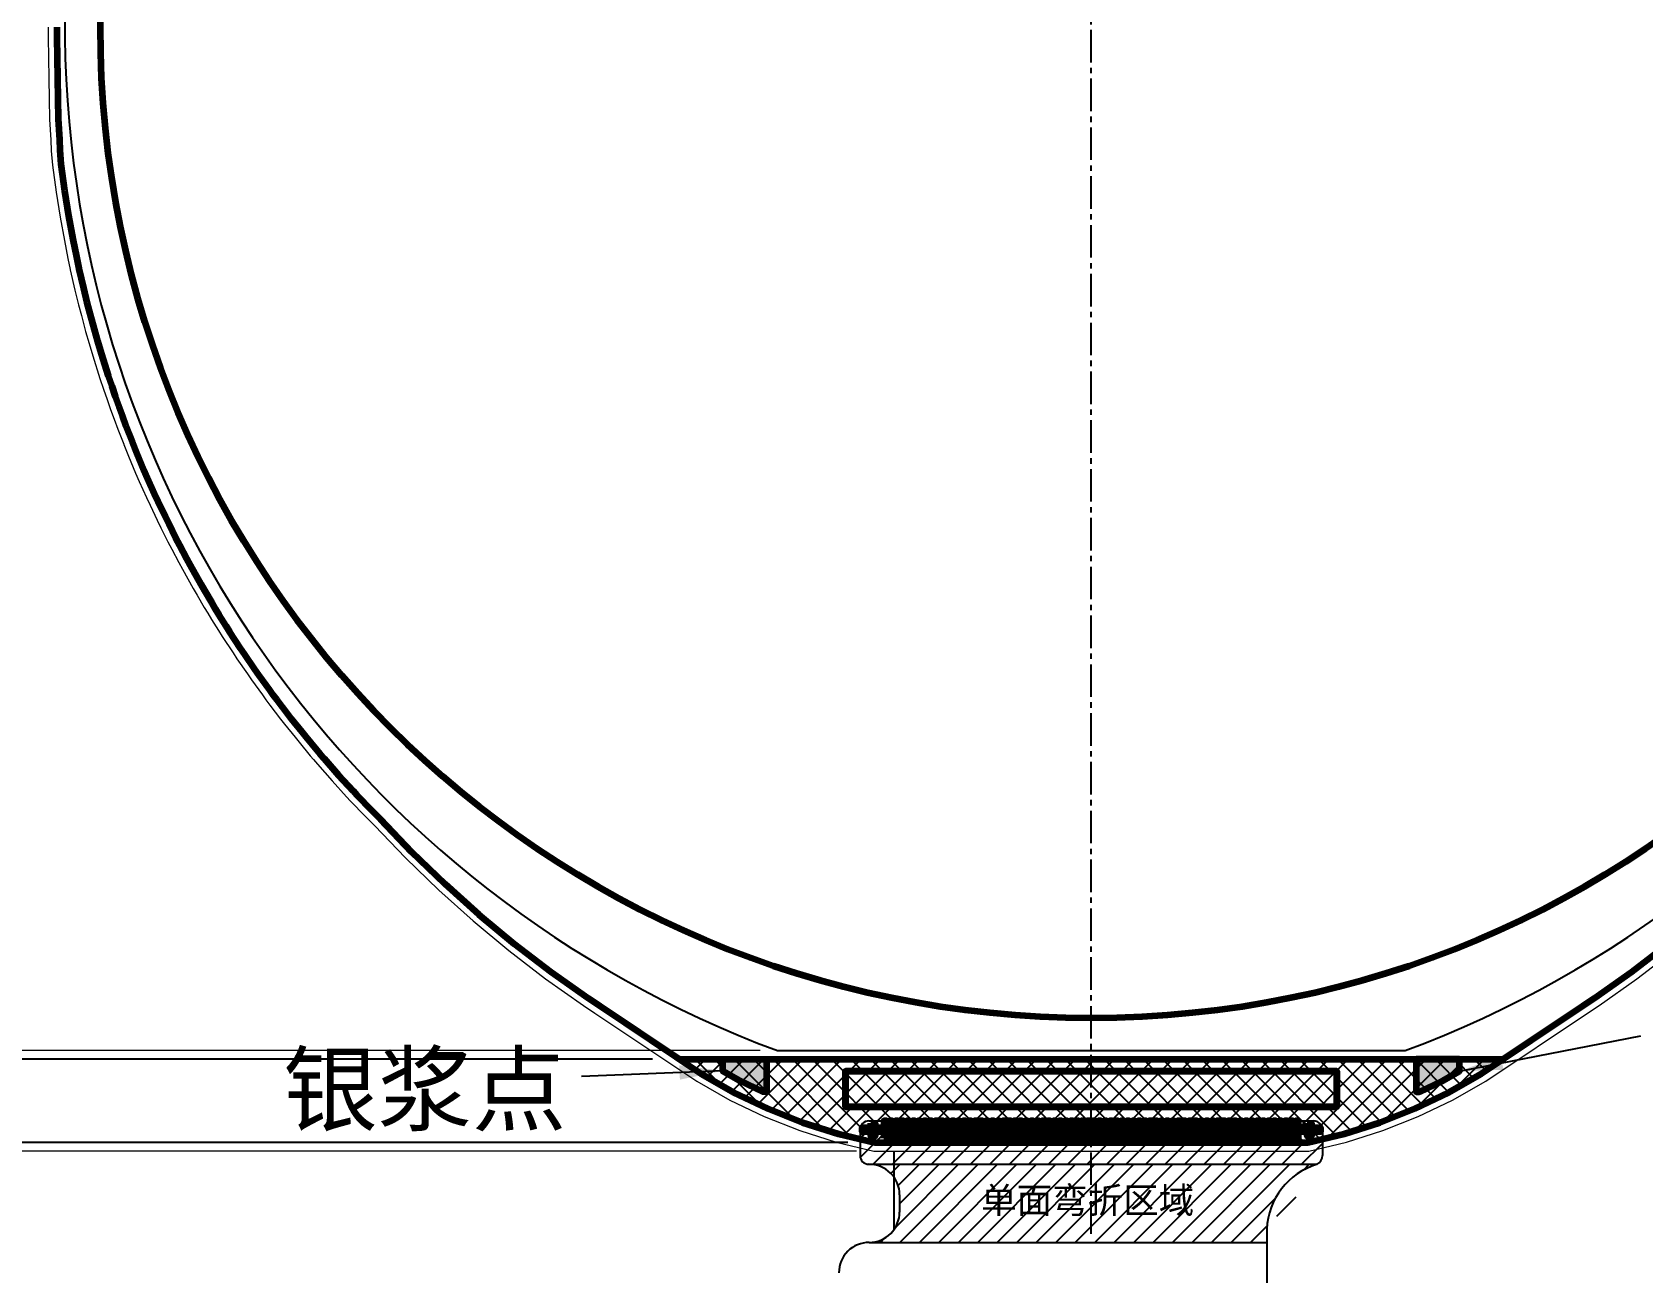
# Model space of a CAD drawing. Header units: millimetres. Extents: x 661 to 1565, y 210 to 444.
# Drawn here: x 994.83 to 1031.95, y 323.83 to 352.43 of the extents above; entities that cross this region are included whole.
import ezdxf

# ---------------------------------------------------------------- set-up
doc = ezdxf.new("R2010")
doc.units = ezdxf.units.MM
doc.linetypes.add('CENTER2', pattern=[1.125, 0.75, -0.125, 0.125, -0.125])
for name, color, linetype, lineweight in [('04.尺寸標註', 6, 'Continuous', 0), ('GATE.drawing', 3, 'Continuous', 100), ('LAYOUT.drawing', 140, 'Continuous', 100), ('OUTLINE.drawing', 190, 'Continuous', 100)]:
    doc.layers.add(name, color=color, linetype=linetype, lineweight=lineweight)
doc.layers.add('dim', color=3, linetype='Continuous')
doc.layers.add('FPC', color=33, linetype='Continuous')
doc.styles.get("Standard").update_dxf_attribs({"font": 'txt', "bigfont": 'gbcbig.shx'})
doc.styles.add('宋体', font='')
doc.styles.add('工程', font='gbenor.shx', dxfattribs={"width": 1.25, "bigfont": 'gbcbig.shx'})
doc.styles.get('宋体').set_extended_font_data('SimSun')
doc.dimstyles.get("Standard").update_dxf_attribs({"dimtxt": 0.18, "dimasz": 0.18, "dimexe": 0.18, "dimexo": 0.0625, "dimgap": 0.09, "dimtad": 0, "dimzin": 0, "dimdsep": 46, "dimtxsty": 'Standard', "dimcen": 0, "dimadec": 0, "dimazin": 0, "dimtfac": 1, "dimtofl": 0, "dimtmove": 0, "dimatfit": 3, "dimfxl": 0, "dimtolj": 1, "dimtzin": 0, "dimarcsym": 0})
doc.dimstyles.new('标准', dxfattribs={"dimtxt": 2, "dimasz": 1.8, "dimexe": 0.5, "dimexo": 0.4, "dimgap": 0.1, "dimtad": 1, "dimzin": 1, "dimdsep": 46, "dimtxsty": '工程', "dimblk": 'CLOSEDBLANK', "dimcen": 0.09, "dimclrd": 3, "dimclre": 3, "dimclrt": 3, "dimadec": 0, "dimazin": 0, "dimtfac": 1, "dimtofl": 0, "dimtmove": 0, "dimatfit": 3, "dimldrblk": 'CLOSEDBLANK', "dimfxl": 0, "dimtolj": 1, "dimlwd": 0, "dimlwe": 0, "dimarcsym": 0})
doc.dimstyles.new('标注', dxfattribs={"dimtxt": 1.2, "dimasz": 1, "dimexe": 0, "dimexo": 1, "dimgap": 0.2, "dimtad": 0, "dimrnd": 0.0005, "dimzin": 9, "dimdsep": 46, "dimtxsty": 'Standard', "dimcen": 0, "dimclrd": 3, "dimclre": 3, "dimclrt": 3, "dimadec": 0, "dimazin": 0, "dimtfac": 1, "dimtmove": 0, "dimatfit": 3, "dimfxl": 0, "dimlwd": -1, "dimlwe": -1, "dimarcsym": 0})

# ---------------------------------------------------------------- blocks, each defined once
blk = doc.blocks.new('*D129')
at = {"color": 7, "lineweight": 0, "transparency": 16777216}
for p, q in [((1018.841372311908, 376.5870473198112), (979.8169232125023, 376.5870473198112)), ((980.3169232125023, 375.5870473198112), (980.3169232125023, 327.6330463735856)), ((1013.826939368651, 326.6330463735856), (979.8169232125023, 326.6330463735856))]:
    blk.add_line(p, q, dxfattribs=at)
at = {"color": 7, "transparency": 16777216}
for points in [[(980.1502565458356, 375.5870473198112), (980.4835898791689, 375.5870473198112), (980.3169232125023, 376.5870473198112)], [(980.1502565458356, 327.6330463735856), (980.4835898791689, 327.6330463735856), (980.3169232125023, 326.6330463735856)]]:
    blk.add_solid(points, dxfattribs=at)
at = {"layer": 'Defpoints', "color": 0, "transparency": 16777216}
for p in [(1019.241372311908, 376.5870473198112), (980.3169232125023, 326.6330463735856), (1014.226939368651, 326.6330463735856)]:
    blk.add_point(p, dxfattribs=at)
at = {"color": 7, "transparency": 16777216, "insert": (978.8616159499323, 351.6100468466985), "char_height": 1.5, "attachment_point": 5, "rotation": 90, "style": '宋体'}
blk.add_mtext('\\A1;49.95%%P0.15(LCM)', dxfattribs=at)
blk = doc.blocks.new('_ClosedBlank')
at = {"color": 0, "linetype": 'ByBlock', "lineweight": -2}
for p, q in [((-1, 0.1666666666666666), (0, 0)), ((-1, 0.1666666666666666), (-1, -0.1666666666666666)), ((0, 0), (-1, -0.1666666666666666))]:
    blk.add_line(p, q, dxfattribs=at)
blk = doc.blocks.new('*D131')
at = {"color": 7, "lineweight": 0, "transparency": 16777216}
for p, q in [((1013.826939368651, 326.6330463735856), (987.3232567877366, 326.6330463735856)), ((987.8232567877366, 325.6330463735856), (987.8232567877366, 277.6291303490347)), ((1015.696801692234, 276.6291303490347), (987.3232567877366, 276.6291303490347))]:
    blk.add_line(p, q, dxfattribs=at)
at = {"color": 7, "transparency": 16777216}
for points in [[(987.6565901210699, 325.6330463735856), (987.9899234544032, 325.6330463735856), (987.8232567877366, 326.6330463735856)], [(987.6565901210699, 277.6291303490347), (987.9899234544032, 277.6291303490347), (987.8232567877366, 276.6291303490347)]]:
    blk.add_solid(points, dxfattribs=at)
at = {"layer": 'Defpoints', "color": 0, "transparency": 16777216}
for p in [(1014.226939368651, 326.6330463735856), (987.8232567877366, 276.6291303490347), (1016.096801692234, 276.6291303490347)]:
    blk.add_point(p, dxfattribs=at)
at = {"color": 7, "transparency": 16777216, "insert": (986.352865726284, 301.6310883613101), "char_height": 1.5, "attachment_point": 5, "rotation": 90, "style": '宋体'}
blk.add_mtext('\\A1;{\\H1.2x;50.00%%P0.3}', dxfattribs=at)
blk = doc.blocks.new('*D133')
at = {"color": 7, "lineweight": 0, "transparency": 16777216}
for p, q in [((1018.841372311908, 376.2070923844838), (991.7949897586806, 376.2070923844838)), ((992.2949897586806, 375.2070923844838), (992.2949897586806, 329.9531639998046)), ((1011.605617437547, 328.9531639998046), (991.7949897586806, 328.9531639998046))]:
    blk.add_line(p, q, dxfattribs=at)
at = {"color": 7, "transparency": 16777216}
for points in [[(992.1283230920139, 375.2070923844838), (992.4616564253472, 375.2070923844838), (992.2949897586806, 376.2070923844838)], [(992.1283230920139, 329.9531639998046), (992.4616564253472, 329.9531639998046), (992.2949897586806, 328.9531639998046)]]:
    blk.add_solid(points, dxfattribs=at)
at = {"layer": 'Defpoints', "color": 0, "transparency": 16777216}
for p in [(1019.241372311908, 376.2070923844838), (992.2949897586806, 328.9531639998046), (1012.005617437547, 328.9531639998046)]:
    blk.add_point(p, dxfattribs=at)
at = {"color": 7, "transparency": 16777216, "insert": (991.0307439486246, 351.892830075918), "char_height": 1.2, "attachment_point": 5, "rotation": 90, "style": '宋体'}
blk.add_mtext('\\A1;47.25%%P0.2(POL)', dxfattribs=at)
blk = doc.blocks.new('*D136')
at = {"layer": '04.尺寸標註', "color": 7, "lineweight": -2, "transparency": 16777216}
for p, q in [((1018.616372311908, 376.3870463735855), (983.8950694078914, 376.3870463735855)), ((985.1450694078914, 375.3870463735855), (985.1450694078914, 327.8330463735855)), ((1013.625932311907, 326.8330463735855), (983.8950694078914, 326.8330463735855))]:
    blk.add_line(p, q, dxfattribs=at)
at = {"layer": '04.尺寸標註', "color": 7, "transparency": 16777216}
for points in [[(984.9784027412247, 375.3870463735855), (985.311736074558, 375.3870463735855), (985.1450694078914, 376.3870463735855)], [(984.9784027412247, 327.8330463735855), (985.311736074558, 327.8330463735855), (985.1450694078914, 326.8330463735855)]]:
    blk.add_solid(points, dxfattribs=at)
at = {"layer": 'Defpoints', "color": 0, "transparency": 16777216}
for p in [(1019.241372311908, 376.3870463735855), (985.1450694078914, 326.8330463735855), (1014.250932311907, 326.8330463735855)]:
    blk.add_point(p, dxfattribs=at)
at = {"layer": '04.尺寸標註', "color": 7, "transparency": 16777216, "insert": (983.5647621453214, 351.5680583406244), "char_height": 1.5, "attachment_point": 5, "rotation": 90, "style": '宋体'}
blk.add_mtext('49.55%%P0.1(TFT)', dxfattribs=at)
blk = doc.blocks.new('*D137')
at = {"layer": '04.尺寸標註', "color": 7, "lineweight": -2, "transparency": 16777216}
for p, q in [((1018.616372311908, 376.3870463735855), (987.5453897898427, 376.3870463735855)), ((988.7953897898427, 330.2530463735855), (988.7953897898427, 374.8870463735855)), ((1009.126657571852, 328.7530463735855), (987.5453897898427, 328.7530463735855))]:
    blk.add_line(p, q, dxfattribs=at)
at = {"layer": '04.尺寸標註', "color": 7, "transparency": 16777216}
for points in [[(988.5453897898427, 374.8870463735855), (989.0453897898427, 374.8870463735855), (988.7953897898427, 376.3870463735855)], [(988.5453897898427, 330.2530463735855), (989.0453897898427, 330.2530463735855), (988.7953897898427, 328.7530463735855)]]:
    blk.add_solid(points, dxfattribs=at)
at = {"layer": 'Defpoints', "color": 0, "transparency": 16777216}
for p in [(988.7953897898427, 376.3870463735855), (1019.241372311908, 376.3870463735855), (1009.751657571852, 328.7530463735855)]:
    blk.add_point(p, dxfattribs=at)
at = {"layer": '04.尺寸標註', "color": 7, "transparency": 16777216, "insert": (987.2150825272728, 352.7475583416719), "char_height": 1.5, "attachment_point": 5, "rotation": 90, "style": '宋体'}
blk.add_mtext('47.63(CF)', dxfattribs=at)
blk = doc.blocks.new('fpc_mark')
at = {"layer": 'GATE.drawing', "color": 3, "linetype": 'Continuous', "lineweight": 100}
blk.add_lwpolyline([(0.20138, 0.2459), (0.30138, 0.2459), (0.30138, 0.1459), (0.50138, 0.1459), (0.50138, 0.0459), (0.30138, 0.0459), (0.30138, -0.0541), (0.20138, -0.0541), (0.20138, 0.0459), (0.00138, 0.0459), (0.00138, 0.1459), (0.20138, 0.1459)], close=True, dxfattribs=at)

msp = doc.modelspace()

# ---------------------------------------------------------------- hatches: boundary and pattern name
for points in [[(1010.751662311908, 328.4798163735856), (1011.143712311909, 328.2576463735858), (1011.673352311908, 328.0030463735855), (1011.751662311908, 328.0030463735855), (1011.751662311908, 328.7530463735855), (1010.751662311908, 328.7530463735855)], [(1026.731082311907, 328.0030463735855), (1026.809392311907, 328.0030463735855), (1027.339032311907, 328.2576463735855), (1027.731082311907, 328.4798163735855), (1027.731082311907, 328.7530463735855), (1026.731082311907, 328.7530463735855)]]:
    msp.add_hatch(color=2).paths.add_polyline_path(points)
at = {"layer": 'dim'}
h = msp.add_hatch(dxfattribs=at)
h.set_pattern_fill('ANSI37', scale=0.1, style=0)
h.set_pattern_definition([(45, (-57.07602424140168, -11.2673129693807), (-0.2245064030267288, 0.2245064030267289), []), (135, (-57.07602424140168, -11.2673129693807), (-0.2245064030267289, -0.2245064030267288), [])])
edge = h.paths.add_edge_path()
edge.add_line((1009.751657571852, 328.7530463735855), (1028.731082311907, 328.7530463735855))
edge.add_arc((1016.802429848348, 339.0438753252682), 12.47455343351852, 235.582984395283, 258.1976510388391)
edge.add_line((1014.250932311905, 326.8330463735862), (1024.231812311911, 326.8330463735865))
edge.add_arc((1021.64943086703, 339.1162477433484), 12.55172218530143, 281.8727752933423, 304.3465892725349)
h = msp.add_hatch(dxfattribs=at)
h.set_pattern_fill('ANSI31', color=30, scale=0.1, style=0)
h.set_pattern_definition([(45, (-57.07602424140168, -11.2673129693807), (-0.2245064030267288, 0.2245064030267289), [])])
edge = h.paths.add_edge_path()
edge.add_line((1014.111375758598, 327.3330605890545), (1024.383992371826, 327.3326618091932))
edge.add_arc((1014.111375758598, 327.1330605890544), 0.2, 90.00000000002603, 180.0000000000326)
edge.add_line((1013.911375758598, 327.1326537587641), (1013.911375758598, 326.5326765276944))
edge.add_arc((1014.111375758598, 326.5326765276944), 0.2, 179.9999999999674, 269.9999999999739)
edge.add_line((1014.111750578805, 326.3326765276943), (1023.586653970059, 326.3326762009945))
edge.add_line((1023.586654774061, 326.332676200995), (1024.445868731863, 326.332676463425))
edge.add_arc((1024.339472654876, 326.5388157793824), 0.2319774617967958, 297.2999214754977, 358.4834980002181)
edge.add_line((1024.571368865217, 327.1326537587641), (1024.571368865217, 326.5326765276944))
edge.add_arc((1024.371368865217, 327.1330605890544), 0.2, 359.9999999999674, 449.999999999974)
h = msp.add_hatch(dxfattribs=at)
h.set_pattern_fill('ANSI31', scale=0.1, style=0)
h.set_pattern_definition([(45, (1.064614164935961, -24.24514178294868), (-0.2245064030267288, 0.2245064030267289), [])])
edge = h.paths.add_edge_path()
edge.add_line((1014.111750578805, 326.3326765276943), (1023.586653970059, 326.3326762009945))
edge.add_arc((1014.122993663035, 325.6326126954966), 0.7001541088178348, 0.005223624126632698, 90.92009595444301)
edge.add_line((1014.823147768943, 325.6326765281544), (1014.823147768943, 325.23267652674))
edge.add_arc((1014.123147769897, 325.2326765262455), 0.6999999990454739, 269.9999999595364, 360.0000000404766)
edge.add_line((1014.123147769403, 324.5326765272001), (1023.284987323261, 324.5332527462346))
edge.add_line((1023.285150750363, 324.8380335484209), (1023.284987019743, 324.5326867039198))
edge.add_arc((1024.921577576297, 324.7652280621048), 1.638045602379227, 106.8826506979027, 177.4525606893499)
edge.add_line((1023.586654774061, 326.332676200995), (1024.445868731863, 326.332676463425))
h.paths.add_polyline_path([(1016.552713894361, 325.9544231581123), (1021.92422227425, 325.9544231581123), (1021.92422227425, 324.8633617055984), (1016.552713894361, 324.8633617055984)], flags=24)

# ---------------------------------------------------------------- linework, layer by layer
at = {"color": 1, "linetype": 'CENTER2'}
msp.add_line((1019.241372311908, 324.7311090679678), (1019.241372311908, 376.3870463735855), dxfattribs=at)
at = {"color": 6}
msp.add_line((1012.005617437545, 328.9531639998057), (1026.47712718627, 328.9531639998056), dxfattribs=at)
at = {"color": 30, "linetype": 'Continuous'}
for p, q in [((1013.911375758598, 327.1326537587641), (1013.911375758598, 326.5326765276944)), ((1024.571368865217, 327.1326537587641), (1024.571368865217, 326.5326765276944)), ((1014.823147768943, 325.6326765281544), (1014.823147768943, 325.23267652674))]:
    msp.add_line(p, q, dxfattribs=at)
at = {"color": 6}
for centre, radius, start, end in [((1019.241372311908, 352.5438923844837), 23.6632, 359.4362865671836, 180.5637134328164), ((1020.833240750748, 352.6159329767267), 25.25576308518412, 180.6916082678306, 249.5414865256301), ((1017.64951306442, 352.6159265129689), 25.25575381647999, 290.4584990633067, 359.3084061432389)]:
    msp.add_arc(centre, radius, start, end, dxfattribs=at)
at = {"color": 30, "ltscale": 5}
for centre, radius, start, end in [((1014.111375758598, 327.1330605890544), 0.2, 90.00000000002606, 180.0000000000326), ((1024.371368865217, 327.1330605890544), 0.2, 359.9999999999674, 89.99999999997395), ((1014.111375758598, 326.5326765276944), 0.2, 179.9999999999674, 269.9999999999739), ((1024.339472654876, 326.5388157793824), 0.2319774617967958, 297.2999214755012, 358.4834980002181)]:
    msp.add_arc(centre, radius, start, end, dxfattribs=at)
at = {"layer": 'dim', "color": 30}
for p, q in [((1014.111375758598, 327.3330605890545), (1024.383992371826, 327.3326618091932)), ((1014.111750578805, 326.3326765276943), (1023.586653970059, 326.3326762009945)), ((1023.586654774061, 326.332676200995), (1024.445868731863, 326.332676463425)), ((1014.123147769403, 324.5326765272001), (1023.284987323261, 324.5332527462346)), ((1023.285150750363, 324.8380335484209), (1023.284987019743, 324.5326867039198)), ((1023.284987019743, 324.5326867039198), (1023.284987019743, 319.49024804409))]:
    msp.add_line(p, q, dxfattribs=at)
at = {"layer": 'dim', "color": 32, "ltscale": 3}
msp.add_line((1014.690030682676, 326.6330463735856), (1014.690030688913, 324.8220139460266), dxfattribs=at)
at = {"layer": 'dim', "color": 30}
for centre, radius, start, end in [((1014.122993663035, 325.6326126954966), 0.7001541088178348, 0.005223624126632712, 90.92009595444303), ((1024.921577576297, 324.7652280621048), 1.638045602379227, 106.8826506979028, 177.4525606893496), ((1014.123147769897, 325.2326765262455), 0.6999999990454739, 269.9999999595364, 4.047660398717807e-08), ((1014.123148582538, 323.8326765281556), 0.6999999990454739, 89.99999995953642, 180.0000000404799)]:
    msp.add_arc(centre, radius, start, end, dxfattribs=at)
at = {"layer": 'GATE.drawing', "color": 2, "linetype": 'Continuous', "lineweight": 100}
for points in [[(1011.751662311908, 328.7530463735855), (1011.751662311908, 328.0030463735855), (1011.673352311908, 328.0030463735855), (1011.143712311908, 328.2576463735855), (1010.751662311908, 328.4798163735855), (1010.751662311908, 328.7530463735855)], [(1026.731082311907, 328.7530463735855), (1026.731082311907, 328.0030463735855), (1026.809392311907, 328.0030463735855), (1027.339032311907, 328.2576463735855), (1027.731082311907, 328.4798163735855), (1027.731082311907, 328.7530463735855)]]:
    msp.add_lwpolyline(points, close=True, dxfattribs=at)
at = {"layer": 'LAYOUT.drawing', "color": 7, "linetype": 'Continuous', "lineweight": 9}
for points in [[(995.1993723119076, 352.5455644232371), (995.1993723119076, 352.3085667556928), (995.2023502272143, 351.8355996077746), (995.2082960328892, 351.362672430259), (995.2172197964828, 350.8897931734086), (995.2291758909168, 350.4148128961256), (995.2542927474215, 349.9420745526225), (995.2637333042378, 349.6922192143216), (995.2928245452485, 349.3611621277923), (995.3776022360144, 348.7369571711297), (995.470020702501, 348.1626078532269), (995.5692862771398, 347.6216250678424), (995.6512658175966, 347.2084409255456), (995.7058523119076, 346.9589066451225), (995.7058523119076, 346.9513499253497), (995.8147202601542, 346.4835702927197), (995.8970468688417, 346.1442402605866), (995.9628400150616, 345.8946925794342), (996.0609971758956, 345.5281814533), (996.1421598677987, 345.2496790567514), (996.2252901768147, 344.9649516129815), (996.3894198060439, 344.4459299520836), (996.4718663742951, 344.2016572758105), (996.5539837581396, 343.9611296943186), (996.636698494608, 343.7277419150192), (996.7189377365282, 343.5037618073969), (996.8011493861827, 343.2804065093287), (996.9392169011248, 342.9292288489191), (996.9405486526762, 342.9241802998559), (997.0489768183058, 342.655557924793), (997.2132737829761, 342.2641522653002), (997.2979370582095, 342.0701394201324), (997.4613954658162, 341.7043652634086), (997.5459306674122, 341.5228932618971), (997.7100024596396, 341.1771831259305), (997.7955625605064, 341.0031687563854), (997.9571924270558, 340.6818084229492), (998.0436790735041, 340.5135420929036), (998.2088527200667, 340.2030545938879), (998.2920938175826, 340.0467773307901), (998.5400997846234, 339.6052737515805), (998.6275517082627, 339.453818774673), (998.796102374246, 339.1693155252806), (998.8752654051546, 339.0355841714759), (998.9640706320215, 338.8923783917273), (999.1226723030964, 338.6381249392335), (999.2105639138995, 338.4978857462259), (999.4579164355023, 338.1209494226028), (999.5470220870102, 337.9863220748279), (999.7893171766464, 337.6350670693376), (999.8821110176177, 337.5013335757473), (1000.133381411339, 337.1544502155094), (1000.217803845265, 337.0377817203693), (1000.307815834025, 336.9191535555792), (1000.553151403952, 336.5963403255722), (1000.644440307836, 336.479907860914), (1000.887348999175, 336.175200886706), (1000.979943586942, 336.0602450209415), (1001.239696869021, 335.7494732571077), (1001.315005884398, 335.659319273203), (1001.407476878937, 335.5521550097936), (1001.74151307111, 335.1708032278428), (1002.077218454721, 334.8050061546139), (1002.169198843106, 334.7058118176266), (1002.504349354715, 334.3572400043711), (1002.597560080954, 334.2617595694672), (1002.715767169696, 334.1444279414059), (1003.433682110464, 333.3962139642388), (1004.200960684843, 332.6546976605592), (1004.995672613366, 331.9426706593986), (1005.816680272466, 331.2611194901847), (1006.662816442377, 330.6110403674639), (1007.532881145509, 329.9933408566674), (1007.799991146151, 329.8184786262626), (1010.147538106025, 328.2474637419841), (1010.911879896611, 327.8143153829515), (1011.703351319947, 327.4338616316484), (1012.520254218459, 327.1108097408629), (1013.35714166793, 326.8447836666368), (1014.226939368651, 326.6330463735856), (1015.690030682677, 326.6330463735856)], [(1015.690030682677, 326.6330463735856), (1024.255805255164, 326.6330463735856), (1025.125602955886, 326.8447836666368), (1025.962490405356, 327.1108097408629), (1026.779393303868, 327.4338616316484), (1027.570864727204, 327.8143153829515), (1028.335206517791, 328.2474637419841), (1030.682753477664, 329.8184786262626), (1030.949863478306, 329.9933408566674), (1031.819928181439, 330.6110403674639), (1032.666064351349, 331.2611194901847)]]:
    msp.add_lwpolyline(points, dxfattribs=at)
at = {"layer": 'LAYOUT.drawing', "color": 4, "linetype": 'Continuous', "lineweight": 100}
for points in [[(995.3993723119077, 352.5452563735856), (995.3993723119077, 352.3091963735855), (995.4023423119077, 351.8374863735856), (995.4082723119075, 351.3658163735856), (995.4171723119075, 350.8941963735855), (995.4290423119076, 350.4226363735856), (995.4540923119075, 349.9511563735855), (995.4634023119077, 349.7047563735856), (995.4916423119075, 349.3833863735856), (995.5754523119074, 348.7663063735856), (995.6671323119074, 348.1965463735856), (995.7657423119074, 347.6591363735856), (995.8470623119076, 347.2492763735856), (995.9058523119077, 346.9805263735855), (995.9058523119077, 346.9743163735855), (996.0093023119075, 346.5298163735856), (996.0909423119076, 346.1933163735856), (996.1561323119074, 345.9460563735856), (996.2536223119075, 345.5820363735856), (996.3341723119077, 345.3056363735855), (996.4166523119075, 345.0231363735856), (996.5795323119075, 344.5080663735856), (996.6612523119074, 344.2659463735856), (996.7428823119076, 344.0268463735856), (996.8248323119076, 343.7956163735856), (996.9066823119076, 343.5726963735855), (996.9880823119076, 343.3515463735856), (997.1296223119075, 342.9915363735856), (997.1307223119074, 342.9873663735855), (997.2339223119075, 342.7316963735855), (997.3971423119076, 342.3428563735856), (997.4808923119074, 342.1509363735856), (997.6433523119074, 341.7873963735855), (997.7269223119076, 341.6079963735855), (997.8900923119074, 341.2641863735856), (997.9746423119075, 341.0922263735856), (998.1354723119075, 340.7724563735856), (998.2209123119076, 340.6062263735856), (998.3854223119076, 340.2969863735855), (998.4675623119076, 340.1427763735856), (998.7138923119076, 339.7042563735856), (998.8001923119075, 339.5547963735856), (998.9681723119077, 339.2712563735856), (999.0463223119075, 339.1392363735856), (999.1339023119076, 338.9980063735856), (999.2922523119075, 338.7441563735856), (999.3789223119074, 338.6058663735856), (999.6249123119076, 338.2310063735856), (999.7127423119075, 338.0983063735856), (999.9537923119076, 337.7488563735855), (1000.045272311908, 337.6170163735856), (1000.295352311907, 337.2717763735855), (1000.378502311908, 337.1568663735856), (1000.467142311908, 337.0400463735855), (1000.711472311908, 336.7185563735856), (1000.801332311908, 336.6039463735855), (1001.043422311908, 336.3002663735855), (1001.134562311908, 336.1871163735855), (1001.393152311907, 335.8777363735856), (1001.467472311908, 335.7887663735856), (1001.558412311908, 335.6833763735855), (1001.890432311907, 335.3043263735855), (1002.224222311908, 334.9406163735856), (1002.314622311907, 334.8431263735856), (1002.647992311908, 334.4964063735856), (1002.739572311908, 334.4025963735856), (1002.858392311907, 334.2846563735855), (1003.575382311908, 333.5374063735856), (1004.337232311908, 332.8011363735855), (1005.126322311907, 332.0941463735856), (1005.941522311907, 331.4174163735856), (1006.781672311907, 330.7719363735856), (1007.645582311907, 330.1586063735855), (1007.910382311908, 329.9852563735855), (1010.252602311908, 328.4178063735855), (1011.004612311908, 327.9916463735855), (1011.783552311907, 327.6172163735856), (1012.587402311907, 327.2993263735855), (1013.411152311907, 327.0374763735855), (1014.250932311907, 326.8330463735855), (1024.231812311908, 326.8330463735855), (1025.071592311907, 327.0374763735855), (1025.895342311907, 327.2993263735855), (1026.699192311908, 327.6172163735856), (1027.478132311907, 327.9916463735855), (1028.230142311907, 328.4178063735855), (1030.572362311907, 329.9852563735855), (1030.837162311907, 330.1586063735855), (1031.701072311907, 330.7719363735856), (1032.541222311907, 331.4174163735856)], [(995.3993723119077, 352.5452563735856), (995.3993723119077, 352.3091963735855), (995.4023423119077, 351.8374863735856), (995.4082723119075, 351.3658163735856), (995.4171723119075, 350.8941963735855), (995.4290423119076, 350.4226363735856), (995.4540923119075, 349.9511563735855), (995.4634023119077, 349.7047563735856), (995.4916423119075, 349.3833863735856), (995.5754523119074, 348.7663063735856), (995.6671323119074, 348.1965463735856), (995.7657423119074, 347.6591363735856), (995.8470623119076, 347.2492763735856), (995.9058523119077, 346.9805263735855), (995.9058523119077, 346.9743163735855), (996.0093023119075, 346.5298163735856), (996.0909423119076, 346.1933163735856), (996.1561323119074, 345.9460563735856), (996.2536223119075, 345.5820363735856), (996.3341723119077, 345.3056363735855), (996.4166523119075, 345.0231363735856), (996.5795323119075, 344.5080663735856), (996.6612523119074, 344.2659463735856), (996.7428823119076, 344.0268463735856), (996.8248323119076, 343.7956163735856), (996.9066823119076, 343.5726963735855), (996.9880823119076, 343.3515463735856), (997.1296223119075, 342.9915363735856), (997.1307223119074, 342.9873663735855), (997.2339223119075, 342.7316963735855), (997.3971423119076, 342.3428563735856), (997.4808923119074, 342.1509363735856), (997.6433523119074, 341.7873963735855), (997.7269223119076, 341.6079963735855), (997.8900923119074, 341.2641863735856), (997.9746423119075, 341.0922263735856), (998.1354723119075, 340.7724563735856), (998.2209123119076, 340.6062263735856), (998.3854223119076, 340.2969863735855), (998.4675623119076, 340.1427763735856), (998.7138923119076, 339.7042563735856), (998.8001923119075, 339.5547963735856), (998.9681723119077, 339.2712563735856), (999.0463223119075, 339.1392363735856), (999.1339023119076, 338.9980063735856), (999.2922523119075, 338.7441563735856), (999.3789223119074, 338.6058663735856), (999.6249123119076, 338.2310063735856), (999.7127423119075, 338.0983063735856), (999.9537923119076, 337.7488563735855), (1000.045272311908, 337.6170163735856), (1000.295352311907, 337.2717763735855), (1000.378502311908, 337.1568663735856), (1000.467142311908, 337.0400463735855), (1000.711472311908, 336.7185563735856), (1000.801332311908, 336.6039463735855), (1001.043422311908, 336.3002663735855), (1001.134562311908, 336.1871163735855), (1001.393152311907, 335.8777363735856), (1001.467472311908, 335.7887663735856), (1001.558412311908, 335.6833763735855), (1001.890432311907, 335.3043263735855), (1002.224222311908, 334.9406163735856), (1002.314622311907, 334.8431263735856), (1002.647992311908, 334.4964063735856), (1002.739572311908, 334.4025963735856), (1002.858392311907, 334.2846563735855), (1003.575382311908, 333.5374063735856), (1004.337232311908, 332.8011363735855), (1005.126322311907, 332.0941463735856), (1005.941522311907, 331.4174163735856), (1006.781672311907, 330.7719363735856), (1007.645582311907, 330.1586063735855), (1007.910382311908, 329.9852563735855), (1009.751662311907, 328.7530463735855), (1028.731082311907, 328.7530463735855), (1030.572362311907, 329.9852563735855), (1030.837162311907, 330.1586063735855), (1031.701072311907, 330.7719363735856), (1032.541222311907, 331.4174163735856)]]:
    msp.add_lwpolyline(points, dxfattribs=at)
at = {"layer": 'LAYOUT.drawing', "color": 140, "linetype": 'Continuous', "lineweight": 100}
for points in [[(1024.904372311908, 327.6570463735855), (1013.578372311908, 327.6570463735855), (1013.578372311908, 328.4830463735855), (1024.904372311908, 328.4830463735855)], [(1013.578372311908, 327.6570463735855), (1024.904372311908, 327.6570463735855), (1024.904372311908, 328.4830463735855), (1013.578372311908, 328.4830463735855)]]:
    msp.add_lwpolyline(points, close=True, dxfattribs=at)
at = {"layer": 'OUTLINE.drawing', "color": 190, "linetype": 'Continuous', "lineweight": 100}
for p, q in [((1014.531372311907, 327.3330463735855), (1014.461372311908, 327.3330463735855)), ((1014.461372311908, 327.3330463735855), (1014.461372311908, 326.9330463735856)), ((1014.531372311907, 326.9330463735856), (1014.531372311907, 327.3330463735855)), ((1014.461372311908, 326.9330463735856), (1014.531372311907, 326.9330463735856))]:
    msp.add_line(p, q, dxfattribs=at)
for points in [[(1014.461372311908, 326.9330463735856), (1014.531372311907, 326.9330463735856), (1014.531372311907, 327.3330463735855), (1014.461372311908, 327.3330463735855)], [(1014.461372311908, 326.9330463735856), (1014.531372311907, 326.9330463735856), (1014.531372311907, 327.3330463735855), (1014.461372311908, 327.3330463735855)], [(1014.461372311908, 326.9330463735856), (1014.531372311907, 326.9330463735856), (1014.531372311907, 327.3330463735855), (1014.461372311908, 327.3330463735855)], [(1014.461372311908, 326.9330463735856), (1014.531372311907, 326.9330463735856), (1014.531372311907, 327.3330463735855), (1014.461372311908, 327.3330463735855)], [(1014.461372311908, 326.9330463735856), (1014.531372311907, 326.9330463735856), (1014.531372311907, 327.3330463735855), (1014.461372311908, 327.3330463735855)], [(1014.461372311908, 326.9330463735856), (1014.531372311907, 326.9330463735856), (1014.531372311907, 327.3330463735855), (1014.461372311908, 327.3330463735855)], [(1014.461372311908, 326.9330463735856), (1014.531372311907, 326.9330463735856), (1014.531372311907, 327.3330463735855), (1014.461372311908, 327.3330463735855)], [(1014.461372311908, 326.9330463735856), (1014.531372311907, 326.9330463735856), (1014.531372311907, 327.3330463735855), (1014.461372311908, 327.3330463735855)], [(1014.461372311908, 326.9330463735856), (1014.531372311907, 326.9330463735856), (1014.531372311907, 327.3330463735855), (1014.461372311908, 327.3330463735855)], [(1014.461372311908, 326.9330463735856), (1014.531372311907, 326.9330463735856), (1014.531372311907, 327.3330463735855), (1014.461372311908, 327.3330463735855)], [(1014.461372311908, 326.9330463735856), (1014.531372311907, 326.9330463735856), (1014.531372311907, 327.3330463735855), (1014.461372311908, 327.3330463735855)], [(1014.461372311908, 326.9330463735856), (1014.531372311907, 326.9330463735856), (1014.531372311907, 327.3330463735855), (1014.461372311908, 327.3330463735855)], [(1014.461372311908, 326.9330463735856), (1014.531372311907, 326.9330463735856), (1014.531372311907, 327.3330463735855), (1014.461372311908, 327.3330463735855)], [(1014.461372311908, 326.9330463735856), (1014.531372311907, 326.9330463735856), (1014.531372311907, 327.3330463735855), (1014.461372311908, 327.3330463735855)], [(1014.461372311908, 326.9330463735856), (1014.531372311907, 326.9330463735856), (1014.531372311907, 327.3330463735855), (1014.461372311908, 327.3330463735855)], [(1014.461372311908, 326.9330463735856), (1014.531372311907, 326.9330463735856), (1014.531372311907, 327.3330463735855), (1014.461372311908, 327.3330463735855)], [(1014.461372311908, 326.9330463735856), (1014.531372311907, 326.9330463735856), (1014.531372311907, 327.3330463735855), (1014.461372311908, 327.3330463735855)], [(1014.461372311908, 326.9330463735856), (1014.531372311907, 326.9330463735856), (1014.531372311907, 327.3330463735855), (1014.461372311908, 327.3330463735855)], [(1014.461372311908, 326.9330463735856), (1014.531372311907, 326.9330463735856), (1014.531372311907, 327.3330463735855), (1014.461372311908, 327.3330463735855)], [(1014.461372311908, 326.9330463735856), (1014.531372311907, 326.9330463735856), (1014.531372311907, 327.3330463735855), (1014.461372311908, 327.3330463735855)], [(1014.461372311908, 326.9330463735856), (1014.531372311907, 326.9330463735856), (1014.531372311907, 327.3330463735855), (1014.461372311908, 327.3330463735855)], [(1014.461372311908, 326.9330463735856), (1014.531372311907, 326.9330463735856), (1014.531372311907, 327.3330463735855), (1014.461372311908, 327.3330463735855)], [(1014.461372311908, 326.9330463735856), (1014.531372311907, 326.9330463735856), (1014.531372311907, 327.3330463735855), (1014.461372311908, 327.3330463735855)], [(1014.461372311908, 326.9330463735856), (1014.531372311907, 326.9330463735856), (1014.531372311907, 327.3330463735855), (1014.461372311908, 327.3330463735855)], [(1014.461372311908, 326.9330463735856), (1014.531372311907, 326.9330463735856), (1014.531372311907, 327.3330463735855), (1014.461372311908, 327.3330463735855)], [(1014.461372311908, 326.9330463735856), (1014.531372311907, 326.9330463735856), (1014.531372311907, 327.3330463735855), (1014.461372311908, 327.3330463735855)], [(1014.461372311908, 326.9330463735856), (1014.531372311907, 326.9330463735856), (1014.531372311907, 327.3330463735855), (1014.461372311908, 327.3330463735855)], [(1014.461372311908, 326.9330463735856), (1014.531372311907, 326.9330463735856), (1014.531372311907, 327.3330463735855), (1014.461372311908, 327.3330463735855)], [(1014.461372311908, 326.9330463735856), (1014.531372311907, 326.9330463735856), (1014.531372311907, 327.3330463735855), (1014.461372311908, 327.3330463735855)], [(1014.461372311908, 326.9330463735856), (1014.531372311907, 326.9330463735856), (1014.531372311907, 327.3330463735855), (1014.461372311908, 327.3330463735855)], [(1014.461372311908, 326.9330463735856), (1014.531372311907, 326.9330463735856), (1014.531372311907, 327.3330463735855), (1014.461372311908, 327.3330463735855)], [(1014.461372311908, 326.9330463735856), (1014.531372311907, 326.9330463735856), (1014.531372311907, 327.3330463735855), (1014.461372311908, 327.3330463735855)], [(1014.461372311908, 326.9330463735856), (1014.531372311907, 326.9330463735856), (1014.531372311907, 327.3330463735855), (1014.461372311908, 327.3330463735855)], [(1014.461372311908, 326.9330463735856), (1014.531372311907, 326.9330463735856), (1014.531372311907, 327.3330463735855), (1014.461372311908, 327.3330463735855)], [(1014.461372311908, 326.9330463735856), (1014.531372311907, 326.9330463735856), (1014.531372311907, 327.3330463735855), (1014.461372311908, 327.3330463735855)], [(1014.461372311908, 326.9330463735856), (1014.531372311907, 326.9330463735856), (1014.531372311907, 327.3330463735855), (1014.461372311908, 327.3330463735855)], [(1014.461372311908, 326.9330463735856), (1014.531372311907, 326.9330463735856), (1014.531372311907, 327.3330463735855), (1014.461372311908, 327.3330463735855)], [(1014.461372311908, 326.9330463735856), (1014.531372311907, 326.9330463735856), (1014.531372311907, 327.3330463735855), (1014.461372311908, 327.3330463735855)], [(1014.461372311908, 326.9330463735856), (1014.531372311907, 326.9330463735856), (1014.531372311907, 327.3330463735855), (1014.461372311908, 327.3330463735855)], [(1014.461372311908, 326.9330463735856), (1014.531372311907, 326.9330463735856), (1014.531372311907, 327.3330463735855), (1014.461372311908, 327.3330463735855)], [(1014.461372311908, 326.9330463735856), (1014.531372311907, 326.9330463735856), (1014.531372311907, 327.3330463735855), (1014.461372311908, 327.3330463735855)], [(1014.461372311908, 326.9330463735856), (1014.531372311907, 326.9330463735856), (1014.531372311907, 327.3330463735855), (1014.461372311908, 327.3330463735855)], [(1014.461372311908, 326.9330463735856), (1014.531372311907, 326.9330463735856), (1014.531372311907, 327.3330463735855), (1014.461372311908, 327.3330463735855)], [(1014.461372311908, 326.9330463735856), (1014.531372311907, 326.9330463735856), (1014.531372311907, 327.3330463735855), (1014.461372311908, 327.3330463735855)], [(1014.461372311908, 326.9330463735856), (1014.531372311907, 326.9330463735856), (1014.531372311907, 327.3330463735855), (1014.461372311908, 327.3330463735855)], [(1014.461372311908, 326.9330463735856), (1014.531372311907, 326.9330463735856), (1014.531372311907, 327.3330463735855), (1014.461372311908, 327.3330463735855)], [(1014.461372311908, 326.9330463735856), (1014.531372311907, 326.9330463735856), (1014.531372311907, 327.3330463735855), (1014.461372311908, 327.3330463735855)], [(1014.461372311908, 326.9330463735856), (1014.531372311907, 326.9330463735856), (1014.531372311907, 327.3330463735855), (1014.461372311908, 327.3330463735855)], [(1014.461372311908, 326.9330463735856), (1014.531372311907, 326.9330463735856), (1014.531372311907, 327.3330463735855), (1014.461372311908, 327.3330463735855)], [(1014.461372311908, 326.9330463735856), (1014.531372311907, 326.9330463735856), (1014.531372311907, 327.3330463735855), (1014.461372311908, 327.3330463735855)], [(1014.461372311908, 326.9330463735856), (1014.531372311907, 326.9330463735856), (1014.531372311907, 327.3330463735855), (1014.461372311908, 327.3330463735855)], [(1014.461372311908, 326.9330463735856), (1014.531372311907, 326.9330463735856), (1014.531372311907, 327.3330463735855), (1014.461372311908, 327.3330463735855)], [(1014.461372311908, 326.9330463735856), (1014.531372311907, 326.9330463735856), (1014.531372311907, 327.3330463735855), (1014.461372311908, 327.3330463735855)], [(1014.461372311908, 326.9330463735856), (1014.531372311907, 326.9330463735856), (1014.531372311907, 327.3330463735855), (1014.461372311908, 327.3330463735855)], [(1014.461372311908, 326.9330463735856), (1014.531372311907, 326.9330463735856), (1014.531372311907, 327.3330463735855), (1014.461372311908, 327.3330463735855)], [(1014.461372311908, 326.9330463735856), (1014.531372311907, 326.9330463735856), (1014.531372311907, 327.3330463735855), (1014.461372311908, 327.3330463735855)], [(1014.461372311908, 326.9330463735856), (1014.531372311907, 326.9330463735856), (1014.531372311907, 327.3330463735855), (1014.461372311908, 327.3330463735855)], [(1014.461372311908, 326.9330463735856), (1014.531372311907, 326.9330463735856), (1014.531372311907, 327.3330463735855), (1014.461372311908, 327.3330463735855)], [(1014.461372311908, 326.9330463735856), (1014.531372311907, 326.9330463735856), (1014.531372311907, 327.3330463735855), (1014.461372311908, 327.3330463735855)], [(1014.461372311908, 326.9330463735856), (1014.531372311907, 326.9330463735856), (1014.531372311907, 327.3330463735855), (1014.461372311908, 327.3330463735855)], [(1014.461372311908, 326.9330463735856), (1014.531372311907, 326.9330463735856), (1014.531372311907, 327.3330463735855), (1014.461372311908, 327.3330463735855)], [(1014.461372311908, 326.9330463735856), (1014.531372311907, 326.9330463735856), (1014.531372311907, 327.3330463735855), (1014.461372311908, 327.3330463735855)], [(1014.461372311908, 326.9330463735856), (1014.531372311907, 326.9330463735856), (1014.531372311907, 327.3330463735855), (1014.461372311908, 327.3330463735855)], [(1014.461372311908, 326.9330463735856), (1014.531372311907, 326.9330463735856), (1014.531372311907, 327.3330463735855), (1014.461372311908, 327.3330463735855)], [(1014.461372311908, 326.9330463735856), (1014.531372311907, 326.9330463735856), (1014.531372311907, 327.3330463735855), (1014.461372311908, 327.3330463735855)], [(1014.461372311908, 326.9330463735856), (1014.531372311907, 326.9330463735856), (1014.531372311907, 327.3330463735855), (1014.461372311908, 327.3330463735855)], [(1014.461372311908, 326.9330463735856), (1014.531372311907, 326.9330463735856), (1014.531372311907, 327.3330463735855), (1014.461372311908, 327.3330463735855)], [(1014.461372311908, 326.9330463735856), (1014.531372311907, 326.9330463735856), (1014.531372311907, 327.3330463735855), (1014.461372311908, 327.3330463735855)], [(1014.461372311908, 326.9330463735856), (1014.531372311907, 326.9330463735856), (1014.531372311907, 327.3330463735855), (1014.461372311908, 327.3330463735855)], [(1014.461372311908, 326.9330463735856), (1014.531372311907, 326.9330463735856), (1014.531372311907, 327.3330463735855), (1014.461372311908, 327.3330463735855)], [(1014.461372311908, 326.9330463735856), (1014.531372311907, 326.9330463735856), (1014.531372311907, 327.3330463735855), (1014.461372311908, 327.3330463735855)], [(1014.461372311908, 326.9330463735856), (1014.531372311907, 326.9330463735856), (1014.531372311907, 327.3330463735855), (1014.461372311908, 327.3330463735855)], [(1014.461372311908, 326.9330463735856), (1014.531372311907, 326.9330463735856), (1014.531372311907, 327.3330463735855), (1014.461372311908, 327.3330463735855)], [(1014.591372311907, 326.9330463735856), (1014.661372311908, 326.9330463735856), (1014.661372311908, 327.3330463735855), (1014.591372311907, 327.3330463735855)], [(1014.721372311908, 326.9330463735856), (1014.791372311907, 326.9330463735856), (1014.791372311907, 327.3330463735855), (1014.721372311908, 327.3330463735855)], [(1014.851372311907, 326.9330463735856), (1014.921372311908, 326.9330463735856), (1014.921372311908, 327.3330463735855), (1014.851372311907, 327.3330463735855)], [(1014.981372311908, 326.9330463735856), (1015.051372311907, 326.9330463735856), (1015.051372311907, 327.3330463735855), (1014.981372311908, 327.3330463735855)], [(1015.111372311907, 326.9330463735856), (1015.181372311908, 326.9330463735856), (1015.181372311908, 327.3330463735855), (1015.111372311907, 327.3330463735855)], [(1015.241372311908, 326.9330463735856), (1015.311372311907, 326.9330463735856), (1015.311372311907, 327.3330463735855), (1015.241372311908, 327.3330463735855)], [(1015.371372311907, 326.9330463735856), (1015.441372311908, 326.9330463735856), (1015.441372311908, 327.3330463735855), (1015.371372311907, 327.3330463735855)], [(1015.501372311908, 326.9330463735856), (1015.571372311907, 326.9330463735856), (1015.571372311907, 327.3330463735855), (1015.501372311908, 327.3330463735855)], [(1015.631372311907, 326.9330463735856), (1015.701372311908, 326.9330463735856), (1015.701372311908, 327.3330463735855), (1015.631372311907, 327.3330463735855)], [(1015.761372311908, 326.9330463735856), (1015.831372311907, 326.9330463735856), (1015.831372311907, 327.3330463735855), (1015.761372311908, 327.3330463735855)], [(1015.891372311908, 326.9330463735856), (1015.961372311908, 326.9330463735856), (1015.961372311908, 327.3330463735855), (1015.891372311908, 327.3330463735855)], [(1016.021372311907, 326.9330463735856), (1016.091372311907, 326.9330463735856), (1016.091372311907, 327.3330463735855), (1016.021372311907, 327.3330463735855)], [(1016.151372311907, 326.9330463735856), (1016.221372311908, 326.9330463735856), (1016.221372311908, 327.3330463735855), (1016.151372311907, 327.3330463735855)], [(1016.281372311907, 326.9330463735856), (1016.351372311907, 326.9330463735856), (1016.351372311907, 327.3330463735855), (1016.281372311907, 327.3330463735855)], [(1016.411372311908, 326.9330463735856), (1016.481372311908, 326.9330463735856), (1016.481372311908, 327.3330463735855), (1016.411372311908, 327.3330463735855)], [(1016.541372311907, 326.9330463735856), (1016.611372311907, 326.9330463735856), (1016.611372311907, 327.3330463735855), (1016.541372311907, 327.3330463735855)], [(1016.671372311908, 326.9330463735856), (1016.741372311908, 326.9330463735856), (1016.741372311908, 327.3330463735855), (1016.671372311908, 327.3330463735855)], [(1016.801372311907, 326.9330463735856), (1016.871372311907, 326.9330463735856), (1016.871372311907, 327.3330463735855), (1016.801372311907, 327.3330463735855)], [(1016.931372311908, 326.9330463735856), (1017.001372311908, 326.9330463735856), (1017.001372311908, 327.3330463735855), (1016.931372311908, 327.3330463735855)], [(1017.061372311907, 326.9330463735856), (1017.131372311907, 326.9330463735856), (1017.131372311907, 327.3330463735855), (1017.061372311907, 327.3330463735855)], [(1017.191372311908, 326.9330463735856), (1017.261372311908, 326.9330463735856), (1017.261372311908, 327.3330463735855), (1017.191372311908, 327.3330463735855)], [(1017.321372311907, 326.9330463735856), (1017.391372311907, 326.9330463735856), (1017.391372311907, 327.3330463735855), (1017.321372311907, 327.3330463735855)], [(1017.451372311908, 326.9330463735856), (1017.521372311907, 326.9330463735856), (1017.521372311907, 327.3330463735855), (1017.451372311908, 327.3330463735855)], [(1017.581372311907, 326.9330463735856), (1017.651372311907, 326.9330463735856), (1017.651372311907, 327.3330463735855), (1017.581372311907, 327.3330463735855)], [(1017.711372311908, 326.9330463735856), (1017.781372311907, 326.9330463735856), (1017.781372311907, 327.3330463735855), (1017.711372311908, 327.3330463735855)], [(1017.841372311907, 326.9330463735856), (1017.911372311908, 326.9330463735856), (1017.911372311908, 327.3330463735855), (1017.841372311907, 327.3330463735855)], [(1017.971372311908, 326.9330463735856), (1018.041372311907, 326.9330463735856), (1018.041372311907, 327.3330463735855), (1017.971372311908, 327.3330463735855)], [(1018.101372311907, 326.9330463735856), (1018.171372311908, 326.9330463735856), (1018.171372311908, 327.3330463735855), (1018.101372311907, 327.3330463735855)], [(1018.231372311908, 326.9330463735856), (1018.301372311907, 326.9330463735856), (1018.301372311907, 327.3330463735855), (1018.231372311908, 327.3330463735855)], [(1018.361372311907, 326.9330463735856), (1018.431372311908, 326.9330463735856), (1018.431372311908, 327.3330463735855), (1018.361372311907, 327.3330463735855)], [(1018.491372311908, 326.9330463735856), (1018.561372311907, 326.9330463735856), (1018.561372311907, 327.3330463735855), (1018.491372311908, 327.3330463735855)], [(1018.621372311907, 326.9330463735856), (1018.691372311908, 326.9330463735856), (1018.691372311908, 327.3330463735855), (1018.621372311907, 327.3330463735855)], [(1018.751372311908, 326.9330463735856), (1018.821372311907, 326.9330463735856), (1018.821372311907, 327.3330463735855), (1018.751372311908, 327.3330463735855)], [(1018.881372311907, 326.9330463735856), (1018.951372311908, 326.9330463735856), (1018.951372311908, 327.3330463735855), (1018.881372311907, 327.3330463735855)], [(1019.011372311908, 326.9330463735856), (1019.081372311907, 326.9330463735856), (1019.081372311907, 327.3330463735855), (1019.011372311908, 327.3330463735855)], [(1019.141372311908, 326.9330463735856), (1019.211372311908, 326.9330463735856), (1019.211372311908, 327.3330463735855), (1019.141372311908, 327.3330463735855)], [(1019.271372311907, 326.9330463735856), (1019.341372311907, 326.9330463735856), (1019.341372311907, 327.3330463735855), (1019.271372311907, 327.3330463735855)], [(1019.401372311907, 326.9330463735856), (1019.471372311908, 326.9330463735856), (1019.471372311908, 327.3330463735855), (1019.401372311907, 327.3330463735855)], [(1019.531372311907, 326.9330463735856), (1019.601372311907, 326.9330463735856), (1019.601372311907, 327.3330463735855), (1019.531372311907, 327.3330463735855)], [(1019.661372311908, 326.9330463735856), (1019.731372311908, 326.9330463735856), (1019.731372311908, 327.3330463735855), (1019.661372311908, 327.3330463735855)], [(1019.791372311907, 326.9330463735856), (1019.861372311907, 326.9330463735856), (1019.861372311907, 327.3330463735855), (1019.791372311907, 327.3330463735855)], [(1019.921372311908, 326.9330463735856), (1019.991372311908, 326.9330463735856), (1019.991372311908, 327.3330463735855), (1019.921372311908, 327.3330463735855)], [(1020.051372311907, 326.9330463735856), (1020.121372311907, 326.9330463735856), (1020.121372311907, 327.3330463735855), (1020.051372311907, 327.3330463735855)], [(1020.181372311908, 326.9330463735856), (1020.251372311908, 326.9330463735856), (1020.251372311908, 327.3330463735855), (1020.181372311908, 327.3330463735855)], [(1020.311372311907, 326.9330463735856), (1020.381372311907, 326.9330463735856), (1020.381372311907, 327.3330463735855), (1020.311372311907, 327.3330463735855)], [(1020.441372311908, 326.9330463735856), (1020.511372311908, 326.9330463735856), (1020.511372311908, 327.3330463735855), (1020.441372311908, 327.3330463735855)], [(1020.571372311907, 326.9330463735856), (1020.641372311907, 326.9330463735856), (1020.641372311907, 327.3330463735855), (1020.571372311907, 327.3330463735855)], [(1020.701372311908, 326.9330463735856), (1020.771372311907, 326.9330463735856), (1020.771372311907, 327.3330463735855), (1020.701372311908, 327.3330463735855)], [(1020.831372311907, 326.9330463735856), (1020.901372311907, 326.9330463735856), (1020.901372311907, 327.3330463735855), (1020.831372311907, 327.3330463735855)], [(1020.961372311908, 326.9330463735856), (1021.031372311907, 326.9330463735856), (1021.031372311907, 327.3330463735855), (1020.961372311908, 327.3330463735855)], [(1021.091372311907, 326.9330463735856), (1021.161372311908, 326.9330463735856), (1021.161372311908, 327.3330463735855), (1021.091372311907, 327.3330463735855)], [(1021.221372311908, 326.9330463735856), (1021.291372311907, 326.9330463735856), (1021.291372311907, 327.3330463735855), (1021.221372311908, 327.3330463735855)], [(1021.351372311907, 326.9330463735856), (1021.421372311908, 326.9330463735856), (1021.421372311908, 327.3330463735855), (1021.351372311907, 327.3330463735855)], [(1021.481372311908, 326.9330463735856), (1021.551372311907, 326.9330463735856), (1021.551372311907, 327.3330463735855), (1021.481372311908, 327.3330463735855)], [(1021.611372311907, 326.9330463735856), (1021.681372311908, 326.9330463735856), (1021.681372311908, 327.3330463735855), (1021.611372311907, 327.3330463735855)], [(1021.741372311908, 326.9330463735856), (1021.811372311907, 326.9330463735856), (1021.811372311907, 327.3330463735855), (1021.741372311908, 327.3330463735855)], [(1021.871372311907, 326.9330463735856), (1021.941372311908, 326.9330463735856), (1021.941372311908, 327.3330463735855), (1021.871372311907, 327.3330463735855)], [(1022.001372311908, 326.9330463735856), (1022.071372311907, 326.9330463735856), (1022.071372311907, 327.3330463735855), (1022.001372311908, 327.3330463735855)], [(1022.131372311907, 326.9330463735856), (1022.201372311908, 326.9330463735856), (1022.201372311908, 327.3330463735855), (1022.131372311907, 327.3330463735855)], [(1022.261372311908, 326.9330463735856), (1022.331372311907, 326.9330463735856), (1022.331372311907, 327.3330463735855), (1022.261372311908, 327.3330463735855)], [(1022.391372311908, 326.9330463735856), (1022.461372311908, 326.9330463735856), (1022.461372311908, 327.3330463735855), (1022.391372311908, 327.3330463735855)], [(1022.521372311907, 326.9330463735856), (1022.591372311907, 326.9330463735856), (1022.591372311907, 327.3330463735855), (1022.521372311907, 327.3330463735855)], [(1022.651372311907, 326.9330463735856), (1022.721372311908, 326.9330463735856), (1022.721372311908, 327.3330463735855), (1022.651372311907, 327.3330463735855)], [(1022.781372311907, 326.9330463735856), (1022.851372311907, 326.9330463735856), (1022.851372311907, 327.3330463735855), (1022.781372311907, 327.3330463735855)], [(1022.911372311908, 326.9330463735856), (1022.981372311908, 326.9330463735856), (1022.981372311908, 327.3330463735855), (1022.911372311908, 327.3330463735855)], [(1023.041372311907, 326.9330463735856), (1023.111372311907, 326.9330463735856), (1023.111372311907, 327.3330463735855), (1023.041372311907, 327.3330463735855)], [(1023.171372311908, 326.9330463735856), (1023.241372311908, 326.9330463735856), (1023.241372311908, 327.3330463735855), (1023.171372311908, 327.3330463735855)], [(1023.301372311907, 326.9330463735856), (1023.371372311907, 326.9330463735856), (1023.371372311907, 327.3330463735855), (1023.301372311907, 327.3330463735855)], [(1023.431372311908, 326.9330463735856), (1023.501372311908, 326.9330463735856), (1023.501372311908, 327.3330463735855), (1023.431372311908, 327.3330463735855)], [(1023.561372311907, 326.9330463735856), (1023.631372311907, 326.9330463735856), (1023.631372311907, 327.3330463735855), (1023.561372311907, 327.3330463735855)], [(1023.691372311908, 326.9330463735856), (1023.761372311908, 326.9330463735856), (1023.761372311908, 327.3330463735855), (1023.691372311908, 327.3330463735855)], [(1023.821372311907, 326.9330463735856), (1023.891372311907, 326.9330463735856), (1023.891372311907, 327.3330463735855), (1023.821372311907, 327.3330463735855)], [(1023.951372311908, 326.9330463735856), (1024.021372311907, 326.9330463735856), (1024.021372311907, 327.3330463735855), (1023.951372311908, 327.3330463735855)]]:
    msp.add_lwpolyline(points, close=True, dxfattribs=at)
at = {"layer": 'OUTLINE.drawing', "color": 2, "linetype": 'Continuous', "lineweight": 100}
msp.add_ellipse((1019.241372311908, 352.5450463735855), major_axis=(0, 22.842), ratio=1, dxfattribs=at)

# ---------------------------------------------------------------- block references
at = {"color": 1, "linetype": 'Continuous', "lineweight": 100}
for p in [(1013.959992311907, 327.037146597042), (1024.019992311908, 327.0371459580459)]:
    msp.add_blockref('fpc_mark', p, dxfattribs=at)

# ---------------------------------------------------------------- texts
at = {"color": 6, "insert": (1016.702713894361, 325.8044231581123), "char_height": 0.6, "width": 5.116809831771544, "attachment_point": 1, "style": '宋体'}
msp.add_mtext('{\\fSimSun|b0|i0|c134|p54;单面弯折区域}', dxfattribs=at)
at = {"layer": 'FPC', "color": 6, "insert": (1007.144044638905, 328.8597796855768), "char_height": 1.596269939130298, "width": 6.954522517683884, "attachment_point": 3, "style": '宋体'}
msp.add_mtext('银浆点', dxfattribs=at)

# ---------------------------------------------------------------- dimensions: what is measured, and where the dimension line sits
for base, p1, p2, text, override, picture, middle in [((980.3169232125023, 326.6330463735856), (1019.241372311908, 376.5870473198112), (1014.226939368651, 326.6330463735856), '<>%%P0.15(LCM)', {"dimtxt": 1.5, "dimasz": 1, "dimgap": 0.5, "dimtxsty": '宋体', "dimsah": 1, "dimclrd": 7, "dimclre": 7, "dimclrt": 7}, '*D129', (980.3169232125022, 351.6100468466985)), ((992.2949897586806, 328.9531639998046), (1019.241372311908, 376.2070923844838), (1012.005617437547, 328.9531639998046), '<>%%P0.2(POL)', {"dimtxt": 1.2, "dimasz": 1, "dimgap": 0.5, "dimtxsty": '宋体', "dimsah": 1, "dimclrd": 7, "dimclre": 7, "dimclrt": 7}, '*D133', (992.2949897586805, 351.892830075918)), ((987.8232567877366, 276.6291303490347), (1014.226939368651, 326.6330463735856), (1016.096801692234, 276.6291303490347), '{\\H1.2x;<>%%P0.3}', {"dimtxt": 1.5, "dimasz": 1, "dimgap": 0.5, "dimtxsty": '宋体', "dimsah": 1, "dimclrd": 7, "dimclre": 7, "dimclrt": 7}, '*D131', (987.8232567877365, 301.6310883613101))]:
    dim = msp.add_linear_dim(base=base, p1=p1, p2=p2, angle=90, text=text, dimstyle='标准', override=override)
    dim.commit()
    dim.dimension.update_dxf_attribs({"geometry": picture, "text_midpoint": middle, "dimtype": 160})
at = {"layer": '04.尺寸標註', "color": 7}
for base, p1, p2, text, override, picture, middle in [((985.1450694078914, 326.8330463735855), (1019.241372311908, 376.3870463735855), (1014.250932311907, 326.8330463735855), '<>%%P0.1(TFT)', {"dimtxt": 1.5, "dimasz": 1, "dimexe": 1.25, "dimexo": 0.625, "dimgap": 0.625, "dimtad": 1, "dimtih": 0, "dimtoh": 0, "dimzin": 8, "dimtxsty": '宋体', "dimcen": 2.5, "dimclrd": 7, "dimclre": 7, "dimclrt": 7, "dimtdec": 2, "dimtofl": 1, "dimatfit": 0, "dimtolj": 0, "dimtzin": 8}, '*D136', (985.1450694078912, 351.5680583406244)), ((988.7953897898427, 376.3870463735855), (1009.751657571852, 328.7530463735855), (1019.241372311908, 376.3870463735855), '<>(CF)', {"dimtxt": 1.5, "dimasz": 1.5, "dimexe": 1.25, "dimexo": 0.625, "dimgap": 0.625, "dimtad": 1, "dimtih": 0, "dimtoh": 0, "dimzin": 8, "dimtxsty": '宋体', "dimcen": 2.5, "dimclrd": 7, "dimclre": 7, "dimclrt": 7, "dimtdec": 2, "dimtofl": 1, "dimatfit": 0, "dimtolj": 0, "dimtzin": 8}, '*D137', (988.7953897898426, 352.7475583416719))]:
    dim = msp.add_linear_dim(base=base, p1=p1, p2=p2, angle=90, text=text, dimstyle='Standard', override=override, dxfattribs=at)
    dim.commit()
    dim.dimension.update_dxf_attribs({"geometry": picture, "text_midpoint": middle, "dimtype": 160})

# ---------------------------------------------------------------- leaders
for points in [[(1027.731082311907, 328.4798163735855), (1031.911600933357, 329.2938093793909)], [(1010.751426635204, 328.4878157862234), (1007.487673636859, 328.3603325151515)]]:
    msp.add_leader(points, dimstyle='标注', override={"dimgap": 0.2, "dimtad": 0, "dimtxsty": '宋体', "dimclrd": 7})

doc.saveas('drawing.dxf')
